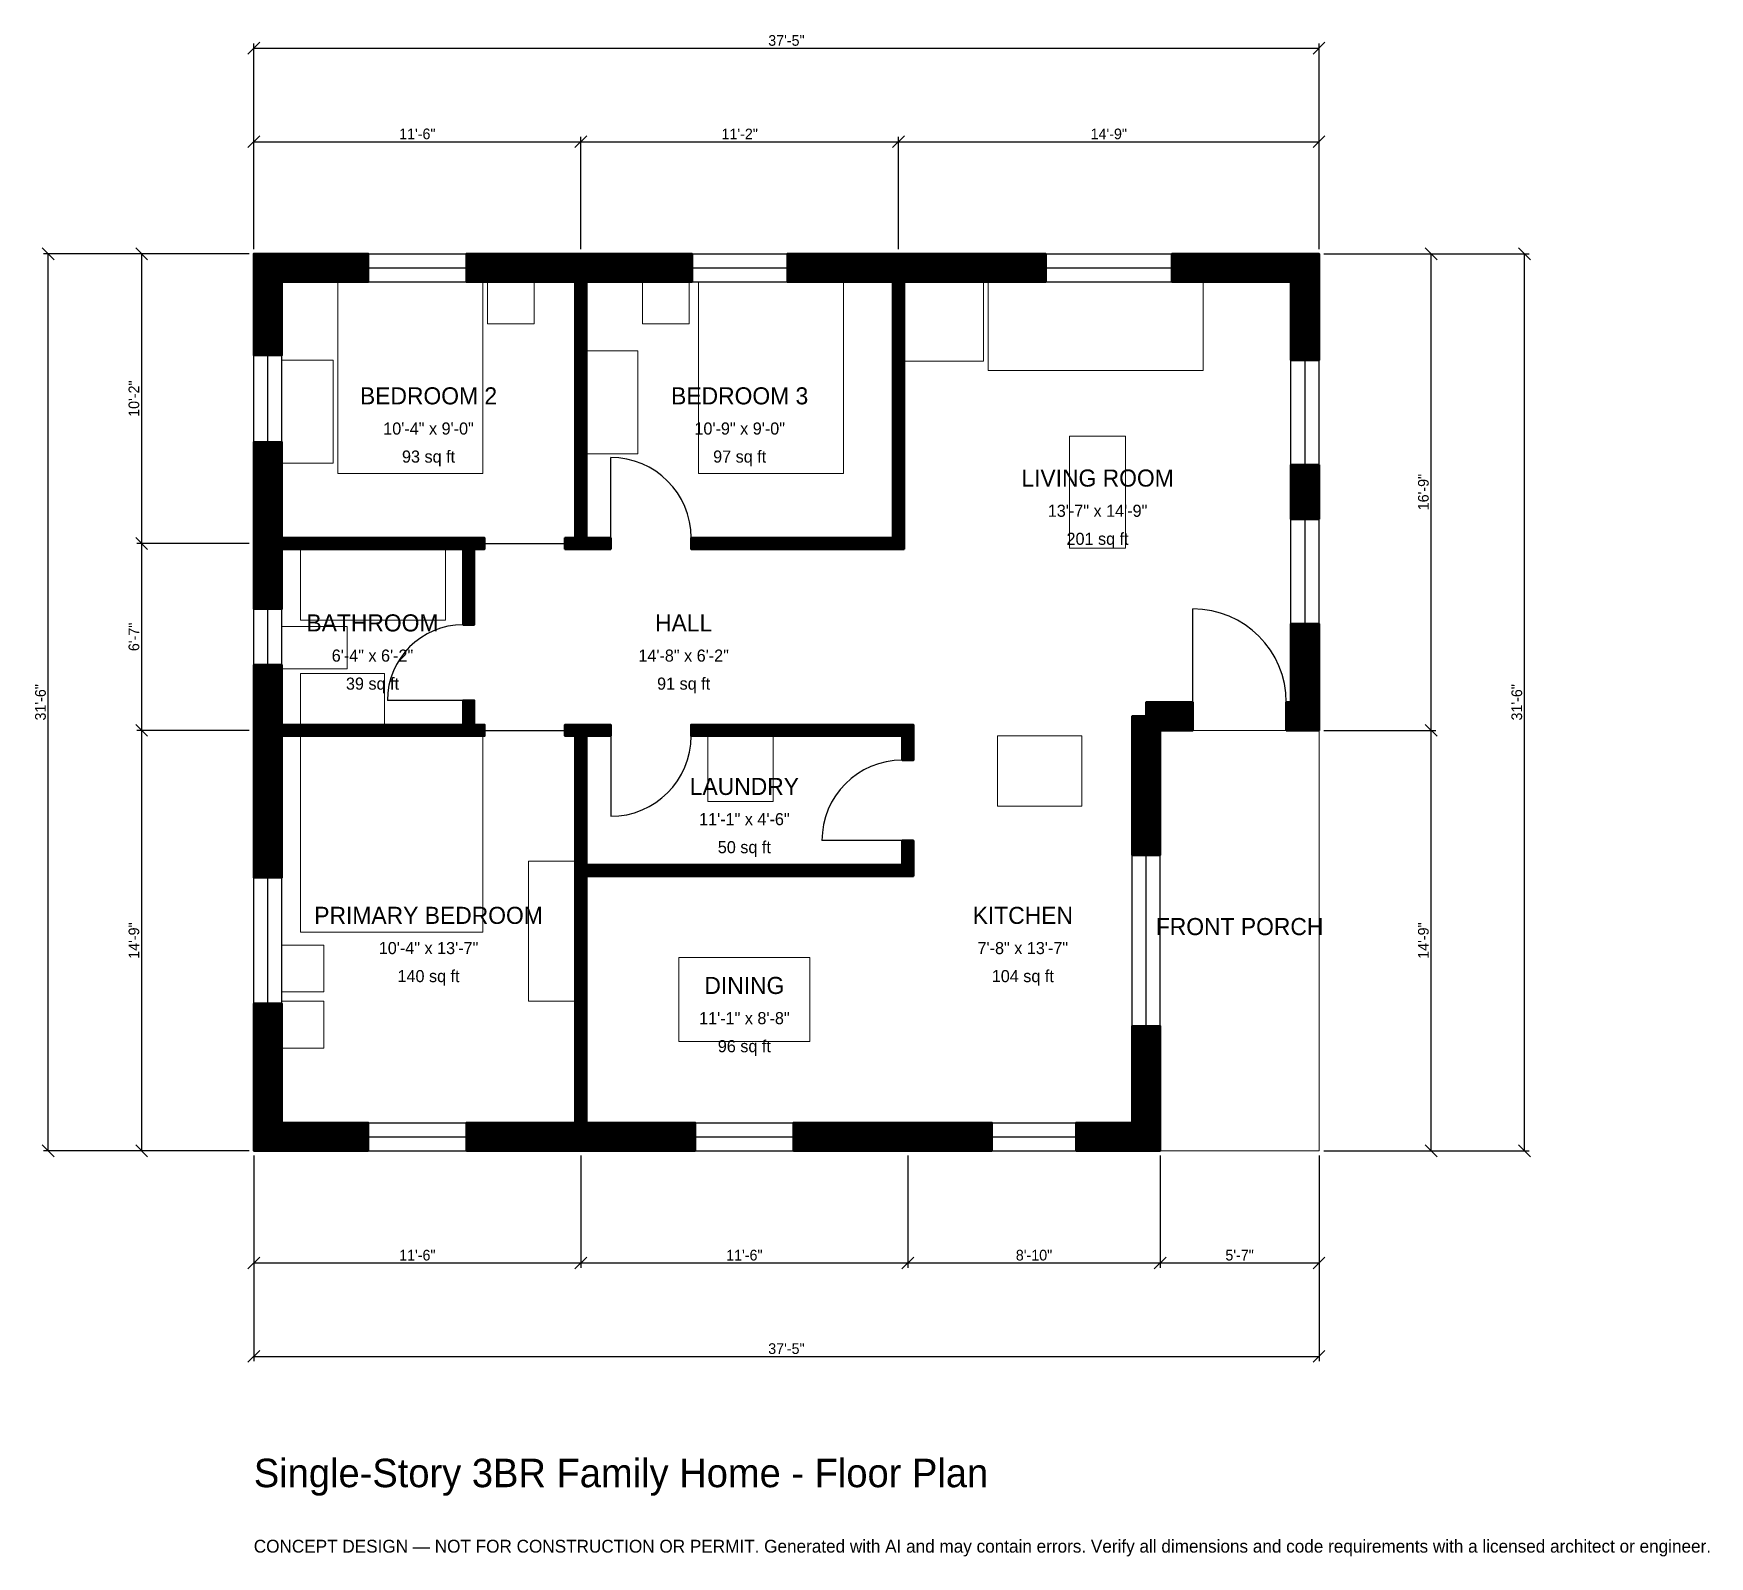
# Model space of a CAD drawing. Header units: inches. Extents: x -93 to 613, y -171 to 471.
import ezdxf
from ezdxf.enums import TextEntityAlignment as Align

# ---------------------------------------------------------------- set-up
doc = ezdxf.new("R2010")
doc.units = ezdxf.units.IN
doc.header["$MEASUREMENT"] = 0
doc.linetypes.add('DASHED', pattern=[0.6, 0.5, -0.1])
for name, color, linetype, lineweight in [('A-ANNO-DIMS', 1, 'Continuous', 13), ('A-ANNO-TEXT', 7, 'Continuous', 18), ('A-AREA-IDEN', 7, 'Continuous', 18), ('A-DOOR', 2, 'Continuous', 25), ('A-FLOR-FIXT', 9, 'Continuous', 13), ('A-FURN', 9, 'Continuous', 13), ('A-GLAZ', 4, 'Continuous', 25), ('A-SITE-PAVE', 8, 'Continuous', 13), ('A-WALL', 7, 'Continuous', 50), ('A-WALL-PATT', 8, 'Continuous', 13)]:
    doc.layers.add(name, color=color, linetype=linetype, lineweight=lineweight)
doc.dimstyles.new('PLAN', dxfattribs={"dimtxt": 4.5, "dimasz": 3, "dimexe": 2, "dimexo": 2, "dimgap": 1, "dimtad": 1, "dimdec": 0, "dimlunit": 4, "dimtsz": 2.5, "dimcen": 2.5, "dimclrd": 1, "dimclre": 1, "dimazin": 3, "dimtfac": 1, "dimtmove": 0, "dimatfit": 3})

msp = doc.modelspace()

# ---------------------------------------------------------------- hatches: boundary and pattern name
at = {"layer": 'A-WALL-PATT'}
h = msp.add_hatch(dxfattribs=at)
h.set_pattern_fill('ANSI31', color=8, scale=0.8)
h.paths.add_polyline_path([(131.8898, 0), (89.5669, 0), (89.5669, 11.811), (131.8898, 11.811), (135.4331, 11.811), (135.4331, 115.748), (135.4331, 120.4724), (135.4331, 174.8031), (131.1024, 174.8031), (131.1024, 179.5276), (135.4331, 179.5276), (140.1575, 179.5276), (150.3937, 179.5276), (150.3937, 174.8031), (140.1575, 174.8031), (140.1575, 120.4724), (273.2283, 120.4724), (273.2283, 130.7087), (277.9528, 130.7087), (277.9528, 120.4724), (277.9528, 115.748), (273.2283, 115.748), (140.1575, 115.748), (140.1575, 11.811), (143.7008, 11.811), (186.0236, 11.811), (186.0236, 0), (143.7008, 0), (140.1575, 0), (140.1575, 0), (135.4331, 0), (135.4331, 0), (131.8898, 0)])
h.paths.add_polyline_path([(11.811, 0), (11.811, 0), (0, 0), (0, 0), (0, 0), (0, 11.811), (0, 11.811), (0, 62.0079), (11.811, 62.0079), (11.811, 11.811), (48.2283, 11.811), (48.2283, 0), (11.811, 0)])
h.paths.add_polyline_path([(0, 171.2598), (0, 174.8031), (0, 174.8031), (0, 179.5276), (0, 179.5276), (0, 183.0709), (0, 204.7244), (11.811, 204.7244), (11.811, 183.0709), (11.811, 179.5276), (88.189, 179.5276), (88.189, 189.7638), (92.9134, 189.7638), (92.9134, 179.5276), (97.2441, 179.5276), (97.2441, 174.8031), (92.9134, 174.8031), (88.189, 174.8031), (11.811, 174.8031), (11.811, 171.2598), (11.811, 115.1575), (0, 115.1575), (0, 171.2598)])
h.paths.add_polyline_path([(0, 250), (0, 253.5433), (0, 253.5433), (0, 258.2677), (0, 258.2677), (0, 261.811), (0, 298.622), (11.811, 298.622), (11.811, 261.811), (11.811, 258.2677), (88.189, 258.2677), (92.9134, 258.2677), (97.2441, 258.2677), (97.2441, 253.5433), (92.9134, 253.5433), (92.9134, 221.6535), (88.189, 221.6535), (88.189, 253.5433), (11.811, 253.5433), (11.811, 250), (11.811, 228.3465), (0, 228.3465), (0, 250)])
h.paths.add_polyline_path([(0, 366.1417), (0, 366.1417), (0, 377.9528), (0, 377.9528), (0, 377.9528), (11.811, 377.9528), (11.811, 377.9528), (48.2283, 377.9528), (48.2283, 366.1417), (11.811, 366.1417), (11.811, 335.2362), (0, 335.2362), (0, 366.1417)])
h.paths.add_polyline_path([(131.8898, 377.9528), (135.4331, 377.9528), (135.4331, 377.9528), (140.1575, 377.9528), (140.1575, 377.9528), (143.7008, 377.9528), (184.6457, 377.9528), (184.6457, 366.1417), (143.7008, 366.1417), (140.1575, 366.1417), (140.1575, 258.2677), (150.3937, 258.2677), (150.3937, 253.5433), (140.1575, 253.5433), (135.4331, 253.5433), (131.1024, 253.5433), (131.1024, 258.2677), (135.4331, 258.2677), (135.4331, 366.1417), (131.8898, 366.1417), (89.5669, 366.1417), (89.5669, 377.9528), (131.8898, 377.9528)])
h.paths.add_polyline_path([(265.748, 377.9528), (269.2913, 377.9528), (269.2913, 377.9528), (274.0157, 377.9528), (274.0157, 377.9528), (277.5591, 377.9528), (333.6614, 377.9528), (333.6614, 366.1417), (277.5591, 366.1417), (274.0157, 366.1417), (274.0157, 253.5433), (274.0157, 253.5433), (269.2913, 253.5433), (184.252, 253.5433), (184.252, 258.2677), (269.2913, 258.2677), (269.2913, 366.1417), (265.748, 366.1417), (224.8031, 366.1417), (224.8031, 377.9528), (265.748, 377.9528)])
h.paths.add_polyline_path([(437.0079, 377.9528), (437.0079, 377.9528), (448.8189, 377.9528), (448.8189, 377.9528), (448.8189, 377.9528), (448.8189, 366.1417), (448.8189, 366.1417), (448.8189, 333.0709), (437.0079, 333.0709), (437.0079, 366.1417), (386.811, 366.1417), (386.811, 377.9528), (437.0079, 377.9528)])
h.paths.add_polyline_path([(448.8189, 266.1417), (437.0079, 266.1417), (437.0079, 288.9764), (448.8189, 288.9764), (448.8189, 266.1417)])
h.paths.add_polyline_path([(448.8189, 188.9764), (448.8189, 188.9764), (448.8189, 177.1654), (448.8189, 177.1654), (448.8189, 177.1653), (437.0079, 177.1653), (437.0079, 177.1654), (435.0394, 177.1654), (435.0394, 188.9764), (437.0079, 188.9764), (437.0079, 222.0472), (448.8189, 222.0472), (448.8189, 188.9764)])
h.paths.add_polyline_path([(381.8898, 177.1654), (381.8898, 124.6063), (370.0787, 124.6063), (370.0787, 183.0709), (375.9843, 183.0709), (375.9843, 188.9764), (395.6693, 188.9764), (395.6693, 177.1654), (381.8898, 177.1654)])
h.paths.add_polyline_path([(381.8898, 11.811), (381.8898, 11.811), (381.8898, 0), (381.8898, 0), (381.8898, 0), (370.0787, 0), (370.0787, 0), (346.4567, 0), (346.4567, 11.811), (370.0787, 11.811), (370.0787, 52.5591), (381.8898, 52.5591), (381.8898, 11.811)])
h.paths.add_polyline_path([(281.4961, 0), (269.685, 0), (227.3622, 0), (227.3622, 11.811), (269.685, 11.811), (281.4961, 11.811), (311.0236, 11.811), (311.0236, 0), (281.4961, 0)])
h.paths.add_polyline_path([(269.2913, 179.5276), (273.2283, 179.5276), (274.0157, 179.5276), (277.9528, 179.5276), (277.9528, 174.8031), (277.9528, 164.5669), (273.2283, 164.5669), (273.2283, 174.8031), (269.2913, 174.8031), (184.252, 174.8031), (184.252, 179.5276), (269.2913, 179.5276)])

# ---------------------------------------------------------------- linework, layer by layer
at = {"layer": 'A-DOOR'}
for p, q in [((150.3937, 258.2677), (150.3937, 292.126)), ((97.2441, 255.9055), (131.1024, 255.9055)), ((395.6693, 188.9764), (395.6693, 228.3465)), ((88.189, 189.7638), (56.2992, 189.7638)), ((97.2441, 177.1654), (131.1024, 177.1654)), ((150.3937, 174.8031), (150.3937, 140.9449)), ((273.2283, 130.7087), (239.3701, 130.7087))]:
    msp.add_line(p, q, dxfattribs=at)
for centre, radius, start, end in [((150.3937, 258.2677), 33.8583, 0, 90), ((395.6693, 188.9764), 39.3701, 0, 90), ((88.189, 189.7638), 31.8898, 90, 180), ((150.3937, 174.8031), 33.8583, 270, 360), ((273.2283, 130.7087), 33.8583, 90, 180)]:
    msp.add_arc(centre, radius, start, end, dxfattribs=at)
at = {"layer": 'A-FLOR-FIXT'}
for points in [[(19.685, 223.622), (80.7087, 223.622), (80.7087, 253.5433), (19.685, 253.5433)], [(11.811, 203.1496), (39.3701, 203.1496), (39.3701, 220.8661), (11.811, 220.8661)], [(19.685, 179.5276), (55.1181, 179.5276), (55.1181, 201.1811), (19.685, 201.1811)]]:
    msp.add_lwpolyline(points, close=True, dxfattribs=at)
at = {"layer": 'A-FURN'}
for points in [[(35.4331, 285.4331), (96.4567, 285.4331), (96.4567, 366.1417), (35.4331, 366.1417)], [(98.4252, 348.4252), (118.1102, 348.4252), (118.1102, 366.1417), (98.4252, 366.1417)], [(163.7795, 348.4252), (183.4646, 348.4252), (183.4646, 366.1417), (163.7795, 366.1417)], [(187.4016, 285.4331), (248.4252, 285.4331), (248.4252, 366.1417), (187.4016, 366.1417)], [(274.0157, 332.6772), (307.4803, 332.6772), (307.4803, 366.1417), (274.0157, 366.1417)], [(309.4488, 328.7402), (400, 328.7402), (400, 366.1417), (309.4488, 366.1417)], [(11.811, 289.7638), (33.4646, 289.7638), (33.4646, 333.0709), (11.811, 333.0709)], [(140.1575, 293.7008), (161.811, 293.7008), (161.811, 337.0079), (140.1575, 337.0079)], [(343.7008, 253.937), (367.3228, 253.937), (367.3228, 301.1811), (343.7008, 301.1811)], [(19.685, 92.126), (96.4567, 92.126), (96.4567, 174.8031), (19.685, 174.8031)], [(191.3386, 147.2441), (218.8976, 147.2441), (218.8976, 174.8031), (191.3386, 174.8031)], [(313.3858, 145.2756), (348.8189, 145.2756), (348.8189, 174.8031), (313.3858, 174.8031)], [(115.748, 62.9921), (135.4331, 62.9921), (135.4331, 122.0472), (115.748, 122.0472)], [(11.811, 66.9291), (29.5276, 66.9291), (29.5276, 86.6142), (11.811, 86.6142)], [(179.1339, 46.063), (234.252, 46.063), (234.252, 81.4961), (179.1339, 81.4961)], [(11.811, 43.3071), (29.5276, 43.3071), (29.5276, 62.9921), (11.811, 62.9921)]]:
    msp.add_lwpolyline(points, close=True, dxfattribs=at)
at = {"layer": 'A-GLAZ'}
for p, q in [((48.2283, 377.9528), (89.5669, 377.9528)), ((184.6457, 377.9528), (224.8031, 377.9528)), ((333.6614, 377.9528), (386.811, 377.9528)), ((48.2283, 372.0472), (89.5669, 372.0472)), ((184.6457, 372.0472), (224.8031, 372.0472)), ((333.6614, 372.0472), (386.811, 372.0472)), ((48.2283, 366.1417), (89.5669, 366.1417)), ((184.6457, 366.1417), (224.8031, 366.1417)), ((333.6614, 366.1417), (386.811, 366.1417)), ((0, 298.622), (0, 335.2362)), ((5.9055, 298.622), (5.9055, 335.2362)), ((11.811, 298.622), (11.811, 335.2362)), ((437.0079, 288.9764), (437.0079, 333.0709)), ((442.9134, 288.9764), (442.9134, 333.0709)), ((448.8189, 288.9764), (448.8189, 333.0709)), ((437.0079, 222.0472), (437.0079, 266.1417)), ((442.9134, 222.0472), (442.9134, 266.1417)), ((448.8189, 222.0472), (448.8189, 266.1417)), ((0, 204.7244), (0, 228.3465)), ((5.9055, 204.7244), (5.9055, 228.3465)), ((11.811, 204.7244), (11.811, 228.3465)), ((370.0787, 52.5591), (370.0787, 124.6063)), ((375.9843, 52.5591), (375.9843, 124.6063)), ((381.8898, 52.5591), (381.8898, 124.6063)), ((0, 62.0079), (0, 115.1575)), ((5.9055, 62.0079), (5.9055, 115.1575)), ((11.811, 62.0079), (11.811, 115.1575)), ((48.2283, 11.811), (89.5669, 11.811)), ((186.0236, 11.811), (227.3622, 11.811)), ((311.0236, 11.811), (346.4567, 11.811)), ((48.2283, 5.9055), (89.5669, 5.9055)), ((48.2283, 0), (89.5669, 0)), ((186.0236, 5.9055), (227.3622, 5.9055)), ((186.0236, 0), (227.3622, 0)), ((311.0236, 5.9055), (346.4567, 5.9055)), ((311.0236, 0), (346.4567, 0))]:
    msp.add_line(p, q, dxfattribs=at)
at = {"layer": 'A-SITE-PAVE', "linetype": 'DASHED'}
msp.add_lwpolyline([(381.8898, 0), (448.8189, 0), (448.8189, 177.1654), (381.8898, 177.1654)], close=True, dxfattribs=at)
at = {"layer": 'A-WALL'}
for points in [[(0, 366.1417), (0, 366.1417), (0, 377.9528), (0, 377.9528), (0, 377.9528), (11.811, 377.9528), (11.811, 377.9528), (48.2283, 377.9528), (48.2283, 366.1417), (11.811, 366.1417), (11.811, 335.2362), (0, 335.2362), (0, 366.1417)], [(131.8898, 377.9528), (135.4331, 377.9528), (135.4331, 377.9528), (140.1575, 377.9528), (140.1575, 377.9528), (143.7008, 377.9528), (184.6457, 377.9528), (184.6457, 366.1417), (143.7008, 366.1417), (140.1575, 366.1417), (140.1575, 258.2677), (150.3937, 258.2677), (150.3937, 253.5433), (140.1575, 253.5433), (135.4331, 253.5433), (131.1024, 253.5433), (131.1024, 258.2677), (135.4331, 258.2677), (135.4331, 366.1417), (131.8898, 366.1417), (89.5669, 366.1417), (89.5669, 377.9528), (131.8898, 377.9528)], [(265.748, 377.9528), (269.2913, 377.9528), (269.2913, 377.9528), (274.0157, 377.9528), (274.0157, 377.9528), (277.5591, 377.9528), (333.6614, 377.9528), (333.6614, 366.1417), (277.5591, 366.1417), (274.0157, 366.1417), (274.0157, 253.5433), (274.0157, 253.5433), (269.2913, 253.5433), (184.252, 253.5433), (184.252, 258.2677), (269.2913, 258.2677), (269.2913, 366.1417), (265.748, 366.1417), (224.8031, 366.1417), (224.8031, 377.9528), (265.748, 377.9528)], [(437.0079, 377.9528), (437.0079, 377.9528), (448.8189, 377.9528), (448.8189, 377.9528), (448.8189, 377.9528), (448.8189, 366.1417), (448.8189, 366.1417), (448.8189, 333.0709), (437.0079, 333.0709), (437.0079, 366.1417), (386.811, 366.1417), (386.811, 377.9528), (437.0079, 377.9528)], [(0, 250), (0, 253.5433), (0, 253.5433), (0, 258.2677), (0, 258.2677), (0, 261.811), (0, 298.622), (11.811, 298.622), (11.811, 261.811), (11.811, 258.2677), (88.189, 258.2677), (92.9134, 258.2677), (97.2441, 258.2677), (97.2441, 253.5433), (92.9134, 253.5433), (92.9134, 221.6535), (88.189, 221.6535), (88.189, 253.5433), (11.811, 253.5433), (11.811, 250), (11.811, 228.3465), (0, 228.3465), (0, 250)], [(448.8189, 266.1417), (437.0079, 266.1417), (437.0079, 288.9764), (448.8189, 288.9764), (448.8189, 266.1417)], [(448.8189, 188.9764), (448.8189, 188.9764), (448.8189, 177.1654), (448.8189, 177.1654), (448.8189, 177.1653), (437.0079, 177.1653), (437.0079, 177.1654), (435.0394, 177.1654), (435.0394, 188.9764), (437.0079, 188.9764), (437.0079, 222.0472), (448.8189, 222.0472), (448.8189, 188.9764)], [(0, 171.2598), (0, 174.8031), (0, 174.8031), (0, 179.5276), (0, 179.5276), (0, 183.0709), (0, 204.7244), (11.811, 204.7244), (11.811, 183.0709), (11.811, 179.5276), (88.189, 179.5276), (88.189, 189.7638), (92.9134, 189.7638), (92.9134, 179.5276), (97.2441, 179.5276), (97.2441, 174.8031), (92.9134, 174.8031), (88.189, 174.8031), (11.811, 174.8031), (11.811, 171.2598), (11.811, 115.1575), (0, 115.1575), (0, 171.2598)], [(381.8898, 177.1654), (381.8898, 124.6063), (370.0787, 124.6063), (370.0787, 183.0709), (375.9843, 183.0709), (375.9843, 188.9764), (395.6693, 188.9764), (395.6693, 177.1654), (381.8898, 177.1654)], [(131.8898, 0), (89.5669, 0), (89.5669, 11.811), (131.8898, 11.811), (135.4331, 11.811), (135.4331, 115.748), (135.4331, 120.4724), (135.4331, 174.8031), (131.1024, 174.8031), (131.1024, 179.5276), (135.4331, 179.5276), (140.1575, 179.5276), (150.3937, 179.5276), (150.3937, 174.8031), (140.1575, 174.8031), (140.1575, 120.4724), (273.2283, 120.4724), (273.2283, 130.7087), (277.9528, 130.7087), (277.9528, 120.4724), (277.9528, 115.748), (273.2283, 115.748), (140.1575, 115.748), (140.1575, 11.811), (143.7008, 11.811), (186.0236, 11.811), (186.0236, 0), (143.7008, 0), (140.1575, 0), (140.1575, 0), (135.4331, 0), (135.4331, 0), (131.8898, 0)], [(269.2913, 179.5276), (273.2283, 179.5276), (274.0157, 179.5276), (277.9528, 179.5276), (277.9528, 174.8031), (277.9528, 164.5669), (273.2283, 164.5669), (273.2283, 174.8031), (269.2913, 174.8031), (184.252, 174.8031), (184.252, 179.5276), (269.2913, 179.5276)], [(11.811, 0), (11.811, 0), (0, 0), (0, 0), (0, 0), (0, 11.811), (0, 11.811), (0, 62.0079), (11.811, 62.0079), (11.811, 11.811), (48.2283, 11.811), (48.2283, 0), (11.811, 0)], [(381.8898, 11.811), (381.8898, 11.811), (381.8898, 0), (381.8898, 0), (381.8898, 0), (370.0787, 0), (370.0787, 0), (346.4567, 0), (346.4567, 11.811), (370.0787, 11.811), (370.0787, 52.5591), (381.8898, 52.5591), (381.8898, 11.811)], [(281.4961, 0), (269.685, 0), (227.3622, 0), (227.3622, 11.811), (269.685, 11.811), (281.4961, 11.811), (311.0236, 11.811), (311.0236, 0), (281.4961, 0)]]:
    msp.add_lwpolyline(points, close=True, dxfattribs=at)

# ---------------------------------------------------------------- texts
at = {"layer": 'A-ANNO-TEXT'}
for s, height, p in [('Single-Story 3BR Family Home - Floor Plan', 12, (0, -141.7323)), ('CONCEPT DESIGN — NOT FOR CONSTRUCTION OR PERMIT. Generated with AI and may contain errors. Verify all dimensions and code requirements with a licensed architect or engineer.', 5.4, (0, -169.2913))]:
    msp.add_text(s, height=height, dxfattribs=at).set_placement(p)
at = {"layer": 'A-AREA-IDEN'}
for s, height, p in [('BEDROOM 2', 7.2, (73.622, 318.1102)), ('BEDROOM 3', 7.2, (204.7244, 318.1102)), ('10\'-4" x 9\'-0"', 5.1, (73.622, 304.3307)), ('10\'-9" x 9\'-0"', 5.1, (204.7244, 304.3307)), ('93 sq ft', 5.1, (73.622, 292.5197)), ('97 sq ft', 5.1, (204.7244, 292.5197)), ('LIVING ROOM', 7.2, (355.5118, 283.4646)), ('13\'-7" x 14\'-9"', 5.1, (355.5118, 269.685)), ('201 sq ft', 5.1, (355.5118, 257.874)), ('BATHROOM', 7.2, (50, 222.4409)), ('HALL', 7.2, (181.1024, 222.4409)), ('6\'-4" x 6\'-2"', 5.1, (50, 208.6614)), ('14\'-8" x 6\'-2"', 5.1, (181.1024, 208.6614)), ('39 sq ft', 5.1, (50, 196.8504)), ('91 sq ft', 5.1, (181.1024, 196.8504)), ('LAUNDRY', 7.2, (206.6929, 153.5433)), ('11\'-1" x 4\'-6"', 5.1, (206.6929, 139.7638)), ('50 sq ft', 5.1, (206.6929, 127.9528)), ('PRIMARY BEDROOM', 7.2, (73.622, 99.2126)), ('KITCHEN', 7.2, (324.0157, 99.2126)), ('FRONT PORCH', 7.2, (415.3543, 94.4882)), ('10\'-4" x 13\'-7"', 5.1, (73.622, 85.4331)), ('7\'-8" x 13\'-7"', 5.1, (324.0157, 85.4331)), ('140 sq ft', 5.1, (73.622, 73.622)), ('DINING', 7.2, (206.6929, 69.685)), ('104 sq ft', 5.1, (324.0157, 73.622)), ('11\'-1" x 8\'-8"', 5.1, (206.6929, 55.9055)), ('96 sq ft', 5.1, (206.6929, 44.0945))]:
    msp.add_text(s, height=height, dxfattribs=at).set_placement(p, align=Align.MIDDLE_CENTER)

# ---------------------------------------------------------------- dimensions: what is measured, and where the dimension line sits
at = {"layer": 'A-ANNO-DIMS'}
for base, p1, p2, text in [((0, 464.5669), (0, 377.9528), (448.8189, 377.9528), '37\'-5"'), ((0, 425.1968), (0, 377.9528), (137.7953, 377.9528), '11\'-6"'), ((137.7953, 425.1968), (137.7953, 377.9528), (271.6535, 377.9528), '11\'-2"'), ((271.6535, 425.1968), (271.6535, 377.9528), (448.8189, 377.9528), '14\'-9"'), ((0, -47.2441), (0, 0), (137.7953, 0), '11\'-6"'), ((0, -86.6142), (0, 0), (448.8189, 0), '37\'-5"'), ((137.7953, -47.2441), (137.7953, 0), (275.5906, 0), '11\'-6"'), ((275.5906, -47.2441), (275.5906, 0), (381.8898, 0), '8\'-10"'), ((381.8898, -47.2441), (381.8898, 0), (448.8189, 0), '5\'-7"')]:
    msp.add_linear_dim(base=base, p1=p1, p2=p2, text=text, dimstyle='PLAN', dxfattribs=at).render()
for base, p1, p2, text in [((-86.6142, 0), (0, 0), (0, 377.9528), '31\'-6"'), ((-47.2441, 255.9055), (0, 255.9055), (0, 377.9528), '10\'-2"'), ((496.063, 177.1654), (448.8189, 177.1654), (448.8189, 377.9528), '16\'-9"'), ((535.4331, 0), (448.8189, 0), (448.8189, 377.9528), '31\'-6"'), ((-47.2441, 177.1654), (0, 177.1654), (0, 255.9055), '6\'-7"'), ((-47.2441, 0), (0, 0), (0, 177.1654), '14\'-9"'), ((496.063, 0), (448.8189, 0), (448.8189, 177.1654), '14\'-9"')]:
    msp.add_linear_dim(base=base, p1=p1, p2=p2, angle=90, text=text, dimstyle='PLAN', dxfattribs=at).render()

doc.saveas('drawing.dxf')
